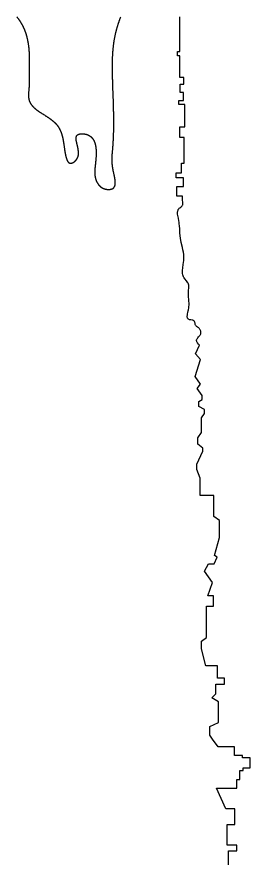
# Model space of a CAD drawing. Header units: millimetres. Extents: x 0 to 100, y 1 to 179.
# Drawn here: x 72.3 to 91.7, y 108.9 to 178.5 of the extents above; entities that cross this region are included whole.
import ezdxf

# ---------------------------------------------------------------- set-up
doc = ezdxf.new("R2010")
doc.units = ezdxf.units.MM
doc.layers.get('0').update_dxf_attribs({"color": 10})

msp = doc.modelspace()

# ---------------------------------------------------------------- linework, layer by layer
for points in [[(72.347, 178.478), (72.369, 178.449), (72.391, 178.421), (72.412, 178.392), (72.434, 178.364), (72.455, 178.335), (72.476, 178.306), (72.497, 178.277), (72.507, 178.263), (72.518, 178.248), (72.528, 178.234), (72.538, 178.219), (72.548, 178.204), (72.558, 178.19), (72.568, 178.175), (72.578, 178.16), (72.588, 178.145), (72.598, 178.13), (72.608, 178.115), (72.617, 178.101), (72.627, 178.086), (72.637, 178.071), (72.646, 178.056), (72.656, 178.04), (72.665, 178.025), (72.675, 178.01), (72.684, 177.995), (72.693, 177.98), (72.702, 177.965), (72.711, 177.949), (72.72, 177.934), (72.729, 177.918), (72.738, 177.903), (72.747, 177.888), (72.756, 177.872), (72.764, 177.856), (72.773, 177.841), (72.781, 177.825), (72.79, 177.81), (72.798, 177.794), (72.807, 177.778), (72.815, 177.762), (72.823, 177.746), (72.831, 177.73), (72.839, 177.714), (72.847, 177.699), (72.855, 177.682), (72.863, 177.666), (72.871, 177.65), (72.878, 177.634), (72.886, 177.618), (72.893, 177.602), (72.901, 177.586), (72.908, 177.569), (72.916, 177.553), (72.923, 177.537), (72.93, 177.52), (72.937, 177.504), (72.944, 177.487), (72.951, 177.471), (72.958, 177.454), (72.965, 177.438), (72.972, 177.421), (72.979, 177.405), (72.986, 177.388), (72.992, 177.371), (72.999, 177.355), (73.005, 177.338), (73.012, 177.321), (73.018, 177.304), (73.024, 177.287), (73.031, 177.27), (73.037, 177.254), (73.043, 177.237), (73.049, 177.22), (73.055, 177.203), (73.061, 177.186), (73.067, 177.169), (73.073, 177.152), (73.078, 177.134), (73.084, 177.117), (73.09, 177.1), (73.095, 177.083), (73.101, 177.066), (73.106, 177.048), (73.111, 177.031), (73.117, 177.014), (73.122, 176.997), (73.127, 176.979), (73.132, 176.962), (73.137, 176.945), (73.142, 176.927), (73.147, 176.91), (73.152, 176.892), (73.157, 176.875), (73.162, 176.857), (73.166, 176.84), (73.171, 176.822), (73.18, 176.787), (73.189, 176.752), (73.198, 176.717), (73.206, 176.681), (73.214, 176.646), (73.222, 176.61), (73.23, 176.575), (73.238, 176.539), (73.245, 176.503), (73.252, 176.468), (73.259, 176.432), (73.266, 176.396), (73.272, 176.36), (73.278, 176.324), (73.284, 176.288), (73.29, 176.252), (73.296, 176.216), (73.301, 176.18), (73.306, 176.144), (73.311, 176.108), (73.316, 176.072), (73.32, 176.035), (73.325, 175.999), (73.329, 175.963), (73.333, 175.927), (73.337, 175.89), (73.34, 175.854), (73.343, 175.818), (73.347, 175.781), (73.35, 175.745), (73.352, 175.709), (73.355, 175.673), (73.357, 175.636), (73.36, 175.6), (73.362, 175.564), (73.364, 175.528), (73.365, 175.491), (73.367, 175.455), (73.368, 175.419), (73.37, 175.383), (73.371, 175.347), (73.372, 175.31), (73.372, 175.274), (73.373, 175.238), (73.374, 175.202), (73.374, 175.166), (73.374, 175.13), (73.375, 175.094), (73.375, 175.058), (73.375, 175.022), (73.375, 174.986), (73.374, 174.95), (73.374, 174.914), (73.374, 174.878), (73.373, 174.842), (73.373, 174.806), (73.372, 174.734), (73.371, 174.662), (73.37, 174.591), (73.368, 174.519), (73.367, 174.447), (73.365, 174.376), (73.364, 174.305), (73.363, 174.233), (73.362, 174.162), (73.361, 174.091), (73.36, 174.055), (73.36, 174.019), (73.36, 173.984), (73.36, 173.948), (73.36, 173.913), (73.36, 173.877), (73.36, 173.842), (73.36, 173.806), (73.361, 173.771), (73.361, 173.735), (73.362, 173.7), (73.362, 173.665), (73.364, 173.594), (73.365, 173.523), (73.367, 173.452), (73.368, 173.381), (73.37, 173.31), (73.37, 173.274), (73.371, 173.238), (73.371, 173.202), (73.371, 173.167), (73.372, 173.131), (73.372, 173.095), (73.372, 173.059), (73.372, 173.023), (73.371, 172.987), (73.371, 172.951), (73.37, 172.914), (73.369, 172.878), (73.368, 172.841), (73.367, 172.805), (73.366, 172.787), (73.365, 172.768), (73.365, 172.75), (73.364, 172.732), (73.363, 172.713), (73.362, 172.695), (73.361, 172.676), (73.359, 172.658), (73.358, 172.639), (73.357, 172.621), (73.354, 172.584), (73.351, 172.546), (73.348, 172.509), (73.336, 172.36), (73.333, 172.323), (73.33, 172.286), (73.327, 172.249), (73.326, 172.23), (73.325, 172.212), (73.324, 172.193), (73.323, 172.175), (73.322, 172.156), (73.321, 172.138), (73.32, 172.12), (73.319, 172.101), (73.319, 172.083), (73.318, 172.065), (73.318, 172.047), (73.317, 172.029), (73.317, 172.011), (73.317, 171.993), (73.317, 171.975), (73.317, 171.957), (73.317, 171.939), (73.318, 171.922), (73.318, 171.904), (73.319, 171.886), (73.32, 171.869), (73.321, 171.851), (73.322, 171.834), (73.324, 171.817), (73.325, 171.799), (73.327, 171.782), (73.329, 171.765), (73.331, 171.748), (73.334, 171.731), (73.336, 171.715), (73.339, 171.698), (73.342, 171.681), (73.345, 171.665), (73.347, 171.657), (73.349, 171.648), (73.351, 171.64), (73.353, 171.632), (73.354, 171.624), (73.356, 171.616), (73.359, 171.608), (73.361, 171.6), (73.363, 171.592), (73.365, 171.584), (73.367, 171.576), (73.37, 171.568), (73.372, 171.56), (73.375, 171.552), (73.377, 171.545), (73.38, 171.537), (73.382, 171.529), (73.385, 171.521), (73.388, 171.513), (73.391, 171.506), (73.394, 171.498), (73.397, 171.49), (73.4, 171.483), (73.403, 171.475), (73.406, 171.468), (73.409, 171.46), (73.416, 171.445), (73.422, 171.43), (73.429, 171.415), (73.437, 171.401), (73.444, 171.386), (73.452, 171.371), (73.46, 171.357), (73.468, 171.343), (73.476, 171.328), (73.484, 171.314), (73.493, 171.3), (73.502, 171.286), (73.511, 171.272), (73.52, 171.258), (73.53, 171.245), (73.539, 171.231), (73.549, 171.217), (73.559, 171.204), (73.569, 171.19), (73.58, 171.177), (73.59, 171.164), (73.601, 171.151), (73.612, 171.138), (73.623, 171.125), (73.634, 171.112), (73.645, 171.099), (73.657, 171.086), (73.669, 171.073), (73.68, 171.061), (73.692, 171.048), (73.705, 171.035), (73.717, 171.023), (73.729, 171.011), (73.742, 170.998), (73.755, 170.986), (73.767, 170.974), (73.78, 170.962), (73.794, 170.95), (73.807, 170.938), (73.82, 170.926), (73.834, 170.914), (73.847, 170.902), (73.861, 170.89), (73.875, 170.878), (73.889, 170.867), (73.903, 170.855), (73.917, 170.844), (73.932, 170.832), (73.946, 170.821), (73.961, 170.809), (73.975, 170.798), (73.99, 170.786), (74.005, 170.775), (74.02, 170.764), (74.035, 170.753), (74.05, 170.741), (74.065, 170.73), (74.08, 170.719), (74.096, 170.708), (74.111, 170.697), (74.126, 170.686), (74.142, 170.675), (74.158, 170.664), (74.173, 170.653), (74.189, 170.643), (74.205, 170.632), (74.221, 170.621), (74.237, 170.61), (74.269, 170.589), (74.301, 170.567), (74.334, 170.546), (74.366, 170.525), (74.399, 170.504), (74.432, 170.483), (74.465, 170.462), (74.498, 170.441), (74.564, 170.399), (74.63, 170.358), (74.696, 170.316), (74.729, 170.295), (74.762, 170.274), (74.795, 170.254), (74.828, 170.233), (74.86, 170.212), (74.893, 170.191), (74.925, 170.17), (74.957, 170.149), (74.973, 170.138), (74.989, 170.127), (75.005, 170.117), (75.02, 170.106), (75.036, 170.095), (75.052, 170.085), (75.067, 170.074), (75.083, 170.063), (75.098, 170.052), (75.113, 170.042), (75.129, 170.031), (75.144, 170.02), (75.159, 170.009), (75.174, 169.998), (75.189, 169.987), (75.203, 169.976), (75.218, 169.965), (75.233, 169.954), (75.247, 169.943), (75.262, 169.932), (75.276, 169.92), (75.29, 169.909), (75.304, 169.898), (75.318, 169.886), (75.332, 169.875), (75.346, 169.864), (75.359, 169.852), (75.373, 169.841), (75.386, 169.829), (75.399, 169.817), (75.412, 169.806), (75.425, 169.794), (75.438, 169.782), (75.451, 169.77), (75.464, 169.758), (75.476, 169.746), (75.489, 169.734), (75.501, 169.722), (75.513, 169.71), (75.525, 169.698), (75.537, 169.685), (75.549, 169.673), (75.561, 169.661), (75.572, 169.648), (75.584, 169.636), (75.595, 169.623), (75.607, 169.61), (75.618, 169.597), (75.629, 169.584), (75.64, 169.571), (75.651, 169.558), (75.662, 169.545), (75.672, 169.532), (75.683, 169.519), (75.693, 169.505), (75.704, 169.492), (75.714, 169.478), (75.724, 169.465), (75.734, 169.451), (75.744, 169.437), (75.754, 169.423), (75.764, 169.409), (75.773, 169.395), (75.783, 169.381), (75.792, 169.366), (75.801, 169.352), (75.811, 169.337), (75.82, 169.322), (75.829, 169.308), (75.838, 169.293), (75.846, 169.278), (75.855, 169.263), (75.864, 169.248), (75.872, 169.232), (75.881, 169.217), (75.889, 169.201), (75.897, 169.185), (75.905, 169.17), (75.913, 169.154), (75.921, 169.138), (75.929, 169.122), (75.937, 169.105), (75.945, 169.089), (75.952, 169.072), (75.96, 169.056), (75.967, 169.039), (75.974, 169.022), (75.982, 169.005), (75.989, 168.988), (75.996, 168.97), (76.003, 168.953), (76.009, 168.935), (76.016, 168.917), (76.023, 168.899), (76.029, 168.881), (76.036, 168.863), (76.042, 168.845), (76.049, 168.826), (76.055, 168.808), (76.061, 168.789), (76.067, 168.77), (76.073, 168.751), (76.079, 168.732), (76.085, 168.712), (76.09, 168.693), (76.096, 168.673), (76.102, 168.653), (76.107, 168.633), (76.112, 168.613), (76.118, 168.592), (76.123, 168.572), (76.128, 168.551), (76.133, 168.53), (76.138, 168.509), (76.143, 168.488), (76.148, 168.467), (76.152, 168.445), (76.157, 168.423), (76.162, 168.401), (76.166, 168.379), (76.171, 168.357), (76.175, 168.335), (76.179, 168.312), (76.184, 168.289), (76.188, 168.267), (76.192, 168.244), (76.196, 168.221), (76.2, 168.197), (76.204, 168.174), (76.208, 168.151), (76.212, 168.127), (76.215, 168.104), (76.219, 168.08), (76.223, 168.056), (76.227, 168.032), (76.23, 168.008), (76.237, 167.96), (76.245, 167.912), (76.252, 167.864), (76.259, 167.816), (76.272, 167.719), (76.279, 167.67), (76.286, 167.622), (76.293, 167.574), (76.296, 167.55), (76.3, 167.526), (76.304, 167.502), (76.307, 167.479), (76.311, 167.455), (76.314, 167.431), (76.318, 167.408), (76.321, 167.385), (76.325, 167.361), (76.329, 167.338), (76.333, 167.315), (76.336, 167.292), (76.34, 167.269), (76.344, 167.247), (76.348, 167.224), (76.352, 167.202), (76.356, 167.179), (76.36, 167.157), (76.364, 167.136), (76.368, 167.114), (76.373, 167.092), (76.377, 167.071), (76.381, 167.05), (76.386, 167.029), (76.39, 167.008), (76.395, 166.987), (76.4, 166.967), (76.404, 166.947), (76.407, 166.937), (76.409, 166.927), (76.412, 166.917), (76.414, 166.908), (76.417, 166.898), (76.419, 166.888), (76.422, 166.879), (76.424, 166.869), (76.427, 166.86), (76.43, 166.85), (76.432, 166.841), (76.435, 166.831), (76.438, 166.822), (76.44, 166.813), (76.443, 166.804), (76.446, 166.795), (76.449, 166.786), (76.451, 166.777), (76.454, 166.768), (76.457, 166.76), (76.46, 166.751), (76.463, 166.743), (76.466, 166.734), (76.469, 166.726), (76.472, 166.717), (76.475, 166.709), (76.478, 166.701), (76.481, 166.693), (76.484, 166.685), (76.487, 166.677), (76.491, 166.669), (76.494, 166.661), (76.497, 166.653), (76.5, 166.646), (76.504, 166.638), (76.507, 166.631), (76.51, 166.623), (76.514, 166.616), (76.517, 166.609), (76.521, 166.602), (76.524, 166.595), (76.528, 166.588), (76.531, 166.581), (76.535, 166.574), (76.538, 166.568), (76.542, 166.561), (76.546, 166.555), (76.55, 166.548), (76.553, 166.542), (76.557, 166.536), (76.561, 166.53), (76.565, 166.524), (76.569, 166.518), (76.573, 166.512), (76.577, 166.507), (76.581, 166.501), (76.585, 166.496), (76.589, 166.49), (76.593, 166.485), (76.597, 166.48), (76.602, 166.475), (76.606, 166.47), (76.61, 166.465), (76.615, 166.46), (76.619, 166.456), (76.623, 166.451), (76.628, 166.447), (76.632, 166.442), (76.637, 166.438), (76.642, 166.434), (76.646, 166.43), (76.651, 166.426), (76.656, 166.423), (76.66, 166.419), (76.665, 166.415), (76.67, 166.412), (76.675, 166.409), (76.68, 166.406), (76.685, 166.403), (76.69, 166.4), (76.695, 166.397), (76.7, 166.394), (76.705, 166.392), (76.711, 166.389), (76.716, 166.387), (76.721, 166.385), (76.727, 166.383), (76.732, 166.381), (76.737, 166.379), (76.743, 166.377), (76.748, 166.376), (76.754, 166.374), (76.76, 166.373), (76.765, 166.372), (76.771, 166.371), (76.777, 166.37), (76.783, 166.369), (76.789, 166.369), (76.795, 166.368), (76.801, 166.368), (76.807, 166.368), (76.813, 166.368), (76.819, 166.368), (76.825, 166.368), (76.832, 166.368), (76.838, 166.369), (76.844, 166.369), (76.851, 166.37), (76.857, 166.371), (76.864, 166.372), (76.87, 166.373), (76.877, 166.375), (76.884, 166.376), (76.891, 166.378), (76.897, 166.38), (76.904, 166.382), (76.911, 166.384), (76.918, 166.386), (76.925, 166.388), (76.932, 166.391), (76.939, 166.394), (76.947, 166.396), (76.954, 166.399), (76.961, 166.402), (76.968, 166.406), (76.976, 166.409), (76.983, 166.412), (76.99, 166.416), (76.998, 166.42), (77.005, 166.424), (77.012, 166.428), (77.02, 166.432), (77.027, 166.436), (77.035, 166.44), (77.042, 166.445), (77.05, 166.449), (77.057, 166.454), (77.065, 166.459), (77.072, 166.464), (77.079, 166.469), (77.087, 166.474), (77.094, 166.479), (77.102, 166.485), (77.109, 166.49), (77.117, 166.496), (77.124, 166.502), (77.131, 166.508), (77.139, 166.514), (77.146, 166.52), (77.153, 166.526), (77.16, 166.532), (77.168, 166.538), (77.175, 166.545), (77.182, 166.551), (77.189, 166.558), (77.196, 166.565), (77.203, 166.571), (77.21, 166.578), (77.217, 166.585), (77.224, 166.592), (77.231, 166.6), (77.237, 166.607), (77.244, 166.614), (77.25, 166.622), (77.257, 166.629), (77.263, 166.637), (77.27, 166.644), (77.276, 166.652), (77.282, 166.66), (77.289, 166.668), (77.295, 166.676), (77.301, 166.684), (77.306, 166.692), (77.312, 166.7), (77.318, 166.708), (77.324, 166.717), (77.329, 166.725), (77.335, 166.733), (77.34, 166.742), (77.345, 166.75), (77.35, 166.759), (77.355, 166.768), (77.36, 166.776), (77.365, 166.785), (77.369, 166.794), (77.374, 166.803), (77.378, 166.812), (77.383, 166.821), (77.387, 166.83), (77.391, 166.839), (77.395, 166.848), (77.398, 166.857), (77.402, 166.866), (77.406, 166.876), (77.409, 166.885), (77.412, 166.894), (77.415, 166.904), (77.418, 166.913), (77.421, 166.922), (77.424, 166.932), (77.427, 166.942), (77.429, 166.951), (77.432, 166.961), (77.434, 166.97), (77.436, 166.98), (77.438, 166.99), (77.44, 167), (77.442, 167.009), (77.444, 167.019), (77.446, 167.029), (77.447, 167.039), (77.449, 167.049), (77.45, 167.059), (77.452, 167.069), (77.453, 167.079), (77.454, 167.089), (77.455, 167.099), (77.456, 167.109), (77.457, 167.119), (77.457, 167.129), (77.458, 167.139), (77.458, 167.15), (77.459, 167.16), (77.459, 167.17), (77.459, 167.18), (77.46, 167.191), (77.46, 167.201), (77.46, 167.211), (77.46, 167.222), (77.46, 167.232), (77.459, 167.242), (77.459, 167.253), (77.459, 167.263), (77.458, 167.274), (77.458, 167.284), (77.457, 167.295), (77.457, 167.305), (77.456, 167.316), (77.455, 167.326), (77.454, 167.337), (77.453, 167.347), (77.452, 167.358), (77.45, 167.379), (77.448, 167.4), (77.445, 167.421), (77.443, 167.443), (77.44, 167.464), (77.436, 167.485), (77.433, 167.506), (77.429, 167.528), (77.426, 167.549), (77.422, 167.57), (77.418, 167.592), (77.414, 167.613), (77.409, 167.634), (77.405, 167.655), (77.401, 167.677), (77.396, 167.698), (77.391, 167.719), (77.387, 167.74), (77.382, 167.761), (77.377, 167.782), (77.372, 167.803), (77.367, 167.824), (77.363, 167.844), (77.358, 167.865), (77.353, 167.886), (77.348, 167.906), (77.343, 167.927), (77.338, 167.947), (77.334, 167.967), (77.329, 167.987), (77.324, 168.007), (77.32, 168.027), (77.315, 168.047), (77.311, 168.066), (77.307, 168.086), (77.302, 168.105), (77.298, 168.124), (77.295, 168.143), (77.291, 168.162), (77.287, 168.181), (77.286, 168.19), (77.284, 168.199), (77.282, 168.208), (77.281, 168.217), (77.279, 168.227), (77.278, 168.236), (77.276, 168.245), (77.275, 168.254), (77.274, 168.262), (77.272, 168.271), (77.271, 168.28), (77.27, 168.289), (77.269, 168.298), (77.268, 168.306), (77.267, 168.315), (77.266, 168.323), (77.265, 168.332), (77.264, 168.34), (77.264, 168.349), (77.263, 168.357), (77.263, 168.365), (77.262, 168.374), (77.262, 168.382), (77.261, 168.39), (77.261, 168.398), (77.261, 168.406), (77.261, 168.414), (77.261, 168.422), (77.261, 168.429), (77.261, 168.437), (77.261, 168.445), (77.261, 168.452), (77.262, 168.46), (77.262, 168.467), (77.263, 168.475), (77.263, 168.482), (77.264, 168.49), (77.265, 168.497), (77.266, 168.504), (77.267, 168.511), (77.268, 168.518), (77.269, 168.525), (77.27, 168.532), (77.272, 168.539), (77.273, 168.545), (77.275, 168.552), (77.276, 168.559), (77.278, 168.565), (77.28, 168.572), (77.282, 168.578), (77.284, 168.584), (77.286, 168.59), (77.289, 168.597), (77.291, 168.603), (77.294, 168.609), (77.296, 168.614), (77.299, 168.62), (77.302, 168.626), (77.305, 168.632), (77.308, 168.637), (77.312, 168.643), (77.315, 168.648), (77.318, 168.653), (77.322, 168.659), (77.326, 168.664), (77.33, 168.669), (77.334, 168.674), (77.338, 168.679), (77.342, 168.683), (77.347, 168.688), (77.351, 168.693), (77.356, 168.697), (77.361, 168.702), (77.366, 168.706), (77.371, 168.71), (77.376, 168.715), (77.382, 168.719), (77.387, 168.723), (77.393, 168.726), (77.399, 168.73), (77.405, 168.734), (77.411, 168.738), (77.417, 168.741), (77.423, 168.744), (77.43, 168.748), (77.436, 168.751), (77.443, 168.754), (77.45, 168.757), (77.457, 168.76), (77.464, 168.763), (77.471, 168.766), (77.479, 168.768), (77.486, 168.771), (77.494, 168.773), (77.502, 168.776), (77.509, 168.778), (77.517, 168.78), (77.525, 168.783), (77.533, 168.785), (77.542, 168.787), (77.55, 168.788), (77.558, 168.79), (77.567, 168.792), (77.575, 168.793), (77.584, 168.795), (77.593, 168.796), (77.601, 168.798), (77.61, 168.799), (77.619, 168.8), (77.628, 168.801), (77.637, 168.802), (77.646, 168.803), (77.656, 168.804), (77.665, 168.805), (77.674, 168.805), (77.684, 168.806), (77.693, 168.807), (77.703, 168.807), (77.712, 168.807), (77.722, 168.808), (77.732, 168.808), (77.741, 168.808), (77.751, 168.808), (77.761, 168.808), (77.771, 168.808), (77.78, 168.807), (77.79, 168.807), (77.8, 168.807), (77.81, 168.806), (77.82, 168.806), (77.83, 168.805), (77.84, 168.804), (77.85, 168.803), (77.86, 168.803), (77.87, 168.802), (77.88, 168.801), (77.89, 168.799), (77.9, 168.798), (77.911, 168.797), (77.921, 168.796), (77.931, 168.794), (77.941, 168.793), (77.951, 168.791), (77.961, 168.79), (77.971, 168.788), (77.981, 168.786), (77.991, 168.784), (78.001, 168.782), (78.011, 168.78), (78.021, 168.778), (78.031, 168.776), (78.041, 168.774), (78.051, 168.772), (78.061, 168.769), (78.07, 168.767), (78.08, 168.764), (78.09, 168.762), (78.1, 168.759), (78.109, 168.756), (78.119, 168.753), (78.129, 168.751), (78.138, 168.748), (78.147, 168.745), (78.157, 168.742), (78.166, 168.738), (78.176, 168.735), (78.185, 168.732), (78.194, 168.729), (78.203, 168.725), (78.212, 168.722), (78.221, 168.718), (78.23, 168.715), (78.239, 168.711), (78.247, 168.707), (78.256, 168.703), (78.265, 168.7), (78.273, 168.696), (78.282, 168.692), (78.29, 168.688), (78.298, 168.683), (78.307, 168.679), (78.315, 168.675), (78.323, 168.671), (78.331, 168.666), (78.339, 168.662), (78.347, 168.657), (78.355, 168.653), (78.363, 168.648), (78.37, 168.643), (78.378, 168.639), (78.386, 168.634), (78.393, 168.629), (78.4, 168.624), (78.408, 168.619), (78.415, 168.614), (78.422, 168.609), (78.43, 168.604), (78.437, 168.599), (78.444, 168.593), (78.451, 168.588), (78.458, 168.583), (78.465, 168.577), (78.471, 168.572), (78.478, 168.566), (78.485, 168.56), (78.491, 168.555), (78.498, 168.549), (78.505, 168.543), (78.511, 168.537), (78.517, 168.531), (78.524, 168.526), (78.53, 168.52), (78.536, 168.513), (78.542, 168.507), (78.548, 168.501), (78.554, 168.495), (78.56, 168.489), (78.566, 168.482), (78.572, 168.476), (78.578, 168.47), (78.583, 168.463), (78.589, 168.457), (78.595, 168.45), (78.6, 168.443), (78.606, 168.437), (78.611, 168.43), (78.617, 168.423), (78.622, 168.416), (78.627, 168.41), (78.632, 168.403), (78.637, 168.396), (78.643, 168.389), (78.648, 168.382), (78.653, 168.375), (78.657, 168.367), (78.662, 168.36), (78.667, 168.353), (78.672, 168.346), (78.677, 168.338), (78.681, 168.331), (78.686, 168.324), (78.69, 168.316), (78.695, 168.309), (78.699, 168.301), (78.704, 168.293), (78.708, 168.286), (78.712, 168.278), (78.717, 168.27), (78.721, 168.263), (78.725, 168.255), (78.729, 168.247), (78.733, 168.239), (78.737, 168.231), (78.741, 168.223), (78.745, 168.215), (78.748, 168.207), (78.752, 168.199), (78.756, 168.191), (78.76, 168.183), (78.763, 168.175), (78.77, 168.158), (78.777, 168.142), (78.784, 168.125), (78.791, 168.108), (78.797, 168.091), (78.803, 168.073), (78.809, 168.056), (78.815, 168.039), (78.82, 168.021), (78.826, 168.003), (78.831, 167.985), (78.836, 167.967), (78.841, 167.949), (78.846, 167.931), (78.851, 167.912), (78.855, 167.894), (78.859, 167.875), (78.863, 167.857), (78.867, 167.838), (78.871, 167.819), (78.875, 167.8), (78.878, 167.781), (78.882, 167.762), (78.885, 167.742), (78.888, 167.723), (78.891, 167.703), (78.893, 167.684), (78.896, 167.664), (78.899, 167.645), (78.901, 167.625), (78.903, 167.605), (78.905, 167.585), (78.907, 167.565), (78.909, 167.545), (78.911, 167.525), (78.912, 167.504), (78.914, 167.484), (78.915, 167.464), (78.916, 167.443), (78.917, 167.423), (78.918, 167.402), (78.919, 167.382), (78.92, 167.361), (78.92, 167.341), (78.921, 167.32), (78.921, 167.299), (78.922, 167.279), (78.922, 167.258), (78.922, 167.237), (78.922, 167.216), (78.922, 167.195), (78.922, 167.174), (78.922, 167.153), (78.921, 167.133), (78.921, 167.112), (78.92, 167.091), (78.92, 167.07), (78.919, 167.049), (78.919, 167.028), (78.918, 167.007), (78.917, 166.986), (78.916, 166.965), (78.915, 166.944), (78.914, 166.923), (78.913, 166.902), (78.911, 166.881), (78.91, 166.86), (78.907, 166.819), (78.904, 166.777), (78.901, 166.735), (78.898, 166.694), (78.894, 166.653), (78.891, 166.612), (78.889, 166.591), (78.887, 166.571), (78.885, 166.55), (78.883, 166.53), (78.881, 166.51), (78.879, 166.49), (78.877, 166.47), (78.874, 166.45), (78.872, 166.43), (78.87, 166.41), (78.868, 166.39), (78.866, 166.37), (78.864, 166.351), (78.862, 166.331), (78.859, 166.311), (78.857, 166.292), (78.855, 166.273), (78.853, 166.253), (78.851, 166.234), (78.848, 166.215), (78.846, 166.196), (78.844, 166.177), (78.842, 166.158), (78.84, 166.139), (78.838, 166.12), (78.836, 166.102), (78.834, 166.083), (78.832, 166.064), (78.83, 166.046), (78.828, 166.027), (78.826, 166.009), (78.824, 165.99), (78.823, 165.972), (78.821, 165.954), (78.819, 165.935), (78.818, 165.917), (78.816, 165.899), (78.815, 165.881), (78.813, 165.863), (78.812, 165.845), (78.811, 165.827), (78.81, 165.809), (78.809, 165.791), (78.808, 165.773), (78.807, 165.756), (78.806, 165.738), (78.805, 165.72), (78.805, 165.702), (78.804, 165.685), (78.804, 165.667), (78.803, 165.65), (78.803, 165.632), (78.803, 165.615), (78.803, 165.597), (78.803, 165.58), (78.803, 165.562), (78.804, 165.545), (78.804, 165.528), (78.805, 165.51), (78.806, 165.493), (78.807, 165.476), (78.808, 165.458), (78.809, 165.441), (78.811, 165.424), (78.812, 165.407), (78.814, 165.389), (78.816, 165.372), (78.818, 165.355), (78.82, 165.338), (78.822, 165.321), (78.824, 165.303), (78.827, 165.286), (78.83, 165.269), (78.833, 165.252), (78.836, 165.235), (78.84, 165.218), (78.843, 165.201), (78.847, 165.183), (78.851, 165.166), (78.855, 165.149), (78.859, 165.132), (78.864, 165.115), (78.869, 165.098), (78.874, 165.081), (78.879, 165.063), (78.884, 165.046), (78.89, 165.029), (78.896, 165.012), (78.902, 164.995), (78.908, 164.978), (78.914, 164.961), (78.921, 164.944), (78.928, 164.927), (78.935, 164.91), (78.942, 164.893), (78.95, 164.877), (78.957, 164.86), (78.965, 164.843), (78.973, 164.827), (78.982, 164.81), (78.99, 164.794), (78.999, 164.778), (79.008, 164.762), (79.018, 164.746), (79.022, 164.738), (79.027, 164.73), (79.032, 164.722), (79.037, 164.714), (79.042, 164.706), (79.047, 164.698), (79.052, 164.691), (79.057, 164.683), (79.062, 164.675), (79.067, 164.667), (79.072, 164.66), (79.078, 164.652), (79.083, 164.645), (79.088, 164.637), (79.094, 164.63), (79.099, 164.622), (79.105, 164.615), (79.111, 164.607), (79.116, 164.6), (79.122, 164.593), (79.128, 164.586), (79.134, 164.578), (79.14, 164.571), (79.146, 164.564), (79.152, 164.557), (79.158, 164.55), (79.164, 164.543), (79.17, 164.536), (79.177, 164.53), (79.183, 164.523), (79.189, 164.516), (79.196, 164.509), (79.202, 164.503), (79.209, 164.496), (79.215, 164.489), (79.222, 164.483), (79.229, 164.477), (79.236, 164.47), (79.242, 164.464), (79.249, 164.458), (79.256, 164.451), (79.263, 164.445), (79.27, 164.439), (79.277, 164.433), (79.285, 164.427), (79.292, 164.421), (79.299, 164.415), (79.307, 164.41), (79.314, 164.404), (79.321, 164.398), (79.329, 164.393), (79.337, 164.387), (79.344, 164.382), (79.352, 164.376), (79.36, 164.371), (79.368, 164.366), (79.375, 164.361), (79.383, 164.356), (79.391, 164.351), (79.399, 164.346), (79.408, 164.341), (79.416, 164.336), (79.424, 164.331), (79.432, 164.327), (79.441, 164.322), (79.449, 164.317), (79.458, 164.313), (79.466, 164.309), (79.475, 164.304), (79.483, 164.3), (79.492, 164.296), (79.501, 164.292), (79.51, 164.288), (79.519, 164.284), (79.527, 164.28), (79.536, 164.277), (79.546, 164.273), (79.555, 164.27), (79.564, 164.266), (79.573, 164.263), (79.582, 164.259), (79.592, 164.256), (79.601, 164.253), (79.61, 164.25), (79.62, 164.247), (79.629, 164.244), (79.639, 164.241), (79.649, 164.239), (79.658, 164.236), (79.668, 164.234), (79.677, 164.231), (79.687, 164.229), (79.697, 164.226), (79.707, 164.224), (79.716, 164.222), (79.726, 164.22), (79.736, 164.218), (79.746, 164.216), (79.755, 164.215), (79.765, 164.213), (79.775, 164.211), (79.785, 164.21), (79.795, 164.208), (79.805, 164.207), (79.814, 164.206), (79.824, 164.205), (79.834, 164.204), (79.844, 164.203), (79.854, 164.202), (79.863, 164.201), (79.873, 164.2), (79.883, 164.2), (79.893, 164.199), (79.902, 164.199), (79.912, 164.198), (79.922, 164.198), (79.932, 164.198), (79.941, 164.198), (79.951, 164.198), (79.96, 164.198), (79.97, 164.198), (79.979, 164.198), (79.989, 164.199), (79.998, 164.199), (80.008, 164.2), (80.017, 164.2), (80.026, 164.201), (80.036, 164.202), (80.045, 164.203), (80.054, 164.203), (80.063, 164.205), (80.072, 164.206), (80.081, 164.207), (80.09, 164.208), (80.099, 164.21), (80.108, 164.211), (80.116, 164.213), (80.125, 164.215), (80.134, 164.216), (80.142, 164.218), (80.151, 164.22), (80.159, 164.222), (80.167, 164.224), (80.175, 164.227), (80.184, 164.229), (80.192, 164.231), (80.2, 164.234), (80.207, 164.237), (80.215, 164.239), (80.223, 164.242), (80.23, 164.245), (80.238, 164.248), (80.245, 164.251), (80.253, 164.254), (80.26, 164.257), (80.267, 164.261), (80.274, 164.264), (80.281, 164.268), (80.287, 164.271), (80.294, 164.275), (80.301, 164.279), (80.307, 164.283), (80.313, 164.287), (80.319, 164.291), (80.325, 164.295), (80.331, 164.3), (80.337, 164.304), (80.343, 164.308), (80.349, 164.313), (80.354, 164.318), (80.359, 164.322), (80.365, 164.327), (80.37, 164.332), (80.375, 164.337), (80.38, 164.342), (80.384, 164.347), (80.389, 164.353), (80.394, 164.358), (80.398, 164.363), (80.403, 164.369), (80.407, 164.375), (80.411, 164.38), (80.415, 164.386), (80.419, 164.392), (80.423, 164.398), (80.427, 164.404), (80.43, 164.41), (80.434, 164.416), (80.437, 164.422), (80.441, 164.428), (80.444, 164.435), (80.447, 164.441), (80.45, 164.448), (80.453, 164.454), (80.456, 164.461), (80.459, 164.468), (80.462, 164.475), (80.464, 164.482), (80.467, 164.489), (80.469, 164.496), (80.472, 164.503), (80.474, 164.51), (80.476, 164.517), (80.478, 164.524), (80.48, 164.532), (80.482, 164.539), (80.484, 164.547), (80.486, 164.554), (80.488, 164.562), (80.489, 164.57), (80.491, 164.578), (80.492, 164.585), (80.493, 164.593), (80.495, 164.601), (80.496, 164.609), (80.497, 164.617), (80.498, 164.625), (80.499, 164.634), (80.5, 164.642), (80.501, 164.65), (80.502, 164.659), (80.502, 164.667), (80.503, 164.675), (80.504, 164.684), (80.504, 164.693), (80.504, 164.701), (80.505, 164.71), (80.505, 164.719), (80.505, 164.727), (80.505, 164.736), (80.506, 164.745), (80.506, 164.754), (80.506, 164.763), (80.505, 164.772), (80.505, 164.781), (80.505, 164.79), (80.505, 164.8), (80.504, 164.809), (80.504, 164.818), (80.504, 164.827), (80.503, 164.837), (80.503, 164.846), (80.502, 164.856), (80.501, 164.865), (80.501, 164.875), (80.5, 164.884), (80.499, 164.894), (80.498, 164.903), (80.496, 164.923), (80.494, 164.942), (80.492, 164.962), (80.49, 164.982), (80.487, 165.002), (80.484, 165.022), (80.481, 165.042), (80.478, 165.063), (80.475, 165.083), (80.472, 165.104), (80.468, 165.124), (80.465, 165.145), (80.461, 165.166), (80.457, 165.187), (80.453, 165.208), (80.449, 165.229), (80.445, 165.25), (80.441, 165.272), (80.436, 165.293), (80.432, 165.314), (80.428, 165.336), (80.423, 165.357), (80.414, 165.4), (80.405, 165.444), (80.395, 165.487), (80.376, 165.573), (80.367, 165.617), (80.358, 165.66), (80.349, 165.703), (80.344, 165.725), (80.34, 165.746), (80.335, 165.767), (80.331, 165.789), (80.327, 165.81), (80.323, 165.831), (80.319, 165.852), (80.315, 165.873), (80.311, 165.894), (80.307, 165.915), (80.303, 165.936), (80.3, 165.957), (80.297, 165.977), (80.293, 165.998), (80.29, 166.018), (80.287, 166.039), (80.284, 166.059), (80.281, 166.079), (80.279, 166.099), (80.276, 166.119), (80.274, 166.139), (80.271, 166.159), (80.269, 166.178), (80.267, 166.198), (80.265, 166.218), (80.263, 166.237), (80.261, 166.257), (80.259, 166.276), (80.257, 166.295), (80.256, 166.314), (80.254, 166.333), (80.253, 166.352), (80.252, 166.371), (80.25, 166.39), (80.249, 166.409), (80.248, 166.428), (80.247, 166.447), (80.246, 166.465), (80.246, 166.484), (80.245, 166.502), (80.244, 166.521), (80.244, 166.539), (80.243, 166.557), (80.243, 166.576), (80.242, 166.594), (80.242, 166.612), (80.242, 166.63), (80.242, 166.648), (80.242, 166.666), (80.242, 166.684), (80.242, 166.702), (80.242, 166.72), (80.242, 166.738), (80.242, 166.755), (80.243, 166.773), (80.243, 166.791), (80.244, 166.808), (80.244, 166.826), (80.245, 166.843), (80.245, 166.861), (80.246, 166.878), (80.246, 166.896), (80.248, 166.93), (80.25, 166.965), (80.252, 166.999), (80.254, 167.034), (80.256, 167.068), (80.258, 167.102), (80.26, 167.136), (80.263, 167.17), (80.266, 167.203), (80.268, 167.237), (80.271, 167.271), (80.274, 167.304), (80.28, 167.372), (80.292, 167.506), (80.298, 167.573), (80.304, 167.64), (80.307, 167.673), (80.31, 167.707), (80.312, 167.741), (80.315, 167.775), (80.318, 167.808), (80.32, 167.842), (80.323, 167.876), (80.325, 167.91), (80.327, 167.944), (80.33, 167.978), (80.332, 168.012), (80.334, 168.047), (80.336, 168.081), (80.339, 168.115), (80.341, 168.149), (80.343, 168.184), (80.344, 168.218), (80.346, 168.253), (80.348, 168.287), (80.35, 168.322), (80.352, 168.356), (80.353, 168.391), (80.355, 168.425), (80.356, 168.46), (80.358, 168.495), (80.359, 168.53), (80.361, 168.564), (80.362, 168.599), (80.363, 168.634), (80.365, 168.669), (80.367, 168.739), (80.369, 168.809), (80.371, 168.88), (80.373, 168.95), (80.375, 169.021), (80.376, 169.091), (80.377, 169.162), (80.378, 169.233), (80.379, 169.304), (80.38, 169.375), (80.381, 169.447), (80.381, 169.518), (80.382, 169.59), (80.382, 169.662), (80.382, 169.733), (80.382, 169.805), (80.382, 169.877), (80.381, 169.949), (80.381, 170.022), (80.38, 170.094), (80.379, 170.166), (80.378, 170.239), (80.377, 170.311), (80.376, 170.384), (80.375, 170.457), (80.374, 170.529), (80.373, 170.602), (80.371, 170.675), (80.37, 170.748), (80.368, 170.821), (80.366, 170.894), (80.364, 170.968), (80.363, 171.041), (80.361, 171.114), (80.359, 171.187), (80.356, 171.261), (80.354, 171.334), (80.35, 171.481), (80.345, 171.628), (80.34, 171.775), (80.336, 171.922), (80.33, 172.07), (80.325, 172.217), (80.315, 172.511), (80.31, 172.658), (80.305, 172.805), (80.3, 172.952), (80.295, 173.099), (80.292, 173.172), (80.29, 173.245), (80.288, 173.319), (80.286, 173.392), (80.284, 173.465), (80.282, 173.538), (80.28, 173.611), (80.278, 173.684), (80.277, 173.757), (80.275, 173.83), (80.274, 173.903), (80.273, 173.976), (80.272, 174.049), (80.271, 174.122), (80.271, 174.194), (80.271, 174.267), (80.27, 174.34), (80.271, 174.412), (80.271, 174.485), (80.271, 174.521), (80.271, 174.557), (80.272, 174.593), (80.272, 174.629), (80.273, 174.666), (80.273, 174.702), (80.274, 174.738), (80.275, 174.774), (80.275, 174.81), (80.276, 174.846), (80.277, 174.882), (80.278, 174.918), (80.279, 174.954), (80.281, 174.99), (80.282, 175.026), (80.283, 175.062), (80.284, 175.098), (80.286, 175.134), (80.287, 175.17), (80.289, 175.206), (80.291, 175.242), (80.293, 175.278), (80.295, 175.313), (80.297, 175.349), (80.299, 175.385), (80.301, 175.421), (80.303, 175.456), (80.305, 175.492), (80.308, 175.528), (80.31, 175.564), (80.313, 175.599), (80.316, 175.635), (80.319, 175.671), (80.321, 175.706), (80.325, 175.742), (80.328, 175.777), (80.331, 175.813), (80.334, 175.848), (80.338, 175.884), (80.341, 175.919), (80.345, 175.955), (80.349, 175.99), (80.353, 176.026), (80.357, 176.061), (80.361, 176.097), (80.365, 176.132), (80.369, 176.167), (80.374, 176.203), (80.378, 176.238), (80.383, 176.273), (80.388, 176.308), (80.393, 176.344), (80.398, 176.379), (80.403, 176.414), (80.408, 176.449), (80.414, 176.484), (80.419, 176.519), (80.425, 176.554), (80.431, 176.589), (80.437, 176.624), (80.443, 176.659), (80.449, 176.694), (80.456, 176.729), (80.462, 176.764), (80.469, 176.799), (80.476, 176.834), (80.483, 176.869), (80.49, 176.904), (80.497, 176.938), (80.504, 176.973), (80.512, 177.008), (80.519, 177.043), (80.527, 177.077), (80.535, 177.112), (80.543, 177.146), (80.551, 177.181), (80.56, 177.216), (80.568, 177.25), (80.577, 177.285), (80.586, 177.319), (80.595, 177.354), (80.604, 177.388), (80.613, 177.422), (80.623, 177.457), (80.633, 177.491), (80.642, 177.525), (80.652, 177.56), (80.662, 177.594), (80.673, 177.628), (80.683, 177.662), (80.693, 177.696), (80.704, 177.731), (80.715, 177.765), (80.726, 177.799), (80.737, 177.833), (80.748, 177.867), (80.759, 177.901), (80.77, 177.935), (80.782, 177.969), (80.793, 178.003), (80.805, 178.037), (80.816, 178.071), (80.828, 178.105), (80.84, 178.139), (80.852, 178.173), (80.864, 178.207), (80.876, 178.241), (80.888, 178.274), (80.912, 178.342), (80.937, 178.41), (80.961, 178.478)], [(86.078, 163.292), (86.078, 163.633), (85.614, 163.633), (85.614, 164.432), (86.146, 164.432), (86.146, 165.16), (85.561, 165.16), (85.561, 165.586), (86.004, 165.586), (86.004, 166.367), (86.217, 166.367), (86.217, 168.497), (85.862, 168.497), (85.862, 169.385), (86.27, 169.385), (86.27, 171.213), (85.773, 171.213), (85.773, 171.55), (86.146, 171.55), (86.146, 172.225), (85.88, 172.225), (85.88, 172.917), (86.181, 172.917), (86.181, 173.467), (85.862, 173.467), (85.862, 175.26), (85.667, 175.26), (85.667, 175.597), (85.862, 175.597), (85.862, 178.478)], [(87.474, 151.324), (87.396, 151.416), (87.326, 151.508), (87.296, 151.553), (87.271, 151.598), (87.253, 151.641), (87.241, 151.684), (87.237, 151.726), (87.24, 151.757), (87.255, 151.807), (87.277, 151.846), (87.305, 151.885), (87.337, 151.923), (87.41, 152.002), (87.484, 152.084), (87.517, 152.127), (87.546, 152.173), (87.565, 152.212), (87.585, 152.271), (87.594, 152.323), (87.597, 152.376), (87.593, 152.429), (87.584, 152.481), (87.568, 152.533), (87.547, 152.582), (87.521, 152.629), (87.49, 152.672), (87.47, 152.695), (87.415, 152.746), (87.33, 152.808), (87.247, 152.869), (87.21, 152.903), (87.179, 152.939), (87.151, 152.987), (87.136, 153.028), (87.125, 153.08), (87.116, 153.133), (87.108, 153.186), (87.096, 153.235), (87.079, 153.28), (87.063, 153.306), (87.054, 153.317), (87.019, 153.345), (86.976, 153.366), (86.927, 153.381), (86.874, 153.393), (86.762, 153.409), (86.706, 153.417), (86.654, 153.427), (86.607, 153.441), (86.574, 153.456), (86.534, 153.485), (86.509, 153.516), (86.491, 153.552), (86.479, 153.593), (86.473, 153.638), (86.471, 153.687), (86.474, 153.74), (86.48, 153.795), (86.501, 153.912), (86.528, 154.035), (86.557, 154.159), (86.574, 154.241), (86.599, 154.396), (86.611, 154.508), (86.618, 154.616), (86.619, 154.721), (86.617, 154.822), (86.613, 154.921), (86.597, 155.114), (86.581, 155.303), (86.569, 155.494), (86.567, 155.59), (86.569, 155.689), (86.574, 155.773), (86.586, 155.893), (86.597, 155.997), (86.605, 156.101), (86.606, 156.202), (86.602, 156.252), (86.595, 156.301), (86.585, 156.348), (86.574, 156.382), (86.55, 156.439), (86.527, 156.482), (86.47, 156.566), (86.406, 156.646), (86.272, 156.805), (86.212, 156.886), (86.194, 156.915), (86.163, 156.971), (86.126, 157.059), (86.1, 157.151), (86.084, 157.245), (86.076, 157.343), (86.075, 157.443), (86.081, 157.545), (86.091, 157.648), (86.105, 157.753), (86.17, 158.181), (86.183, 158.288), (86.194, 158.426), (86.196, 158.5), (86.195, 158.604), (86.189, 158.708), (86.179, 158.81), (86.149, 159.013), (86.108, 159.213), (86.062, 159.411), (85.966, 159.801), (85.925, 159.995), (85.9, 160.142), (85.875, 160.38), (85.863, 160.574), (85.855, 160.77), (85.847, 160.97), (85.835, 161.173), (85.813, 161.382), (85.798, 161.489), (85.777, 161.612), (85.732, 161.819), (85.708, 161.93), (85.687, 162.04), (85.672, 162.147), (85.665, 162.251), (85.666, 162.301), (85.67, 162.35), (85.678, 162.398), (85.689, 162.444), (85.704, 162.488), (85.724, 162.53), (85.749, 162.571), (85.777, 162.607), (85.813, 162.645), (85.851, 162.679), (85.933, 162.746), (86.01, 162.815), (86.043, 162.852), (86.078, 162.906), (86.09, 162.934), (86.102, 162.979), (86.108, 163.027), (86.108, 163.078), (86.104, 163.13), (86.097, 163.183), (86.078, 163.292)], [(89.02, 118.086), (88.568, 118.725), (88.332, 119.058), (88.332, 119.773), (89.052, 120.122), (89.052, 121.816), (88.514, 122.139), (88.837, 122.488), (88.837, 123.268), (89.562, 123.268), (89.562, 123.778), (88.971, 123.778), (88.971, 124.8), (88.004, 124.8), (87.655, 126.197), (87.655, 126.843), (88.058, 127.138), (88.058, 129.101), (88.058, 129.746), (88.649, 129.746), (88.649, 130.579), (88.165, 130.579), (88.568, 131.681), (87.897, 132.622), (88.219, 133.24), (88.702, 133.24), (88.947, 133.791), (88.735, 133.924), (89.132, 135.423), (89.132, 136.823), (88.668, 137.148), (88.668, 138.887), (87.551, 138.887), (87.551, 140.321), (87.261, 141.025), (87.261, 141.47), (87.756, 142.547), (87.756, 142.803), (87.346, 143.128), (87.346, 143.658), (87.637, 144.102), (87.637, 145.316), (87.91, 145.675), (87.91, 146), (87.415, 146.239), (87.415, 146.649), (87.705, 146.837), (87.705, 147.145), (87.295, 147.726), (87.568, 148.085), (87.124, 148.735), (87.556, 150.14), (87.143, 150.608), (87.474, 151.324)], [(89.889, 108.246), (89.889, 109.49), (90.57, 109.49), (90.57, 109.955), (89.781, 109.955), (89.781, 111.677), (90.422, 111.677), (90.422, 112.971), (89.672, 112.971), (88.902, 114.679), (90.589, 114.679), (90.589, 115.39), (90.816, 115.39), (90.816, 116.131), (91.093, 116.131), (91.093, 116.368), (91.685, 116.368), (91.685, 117.177), (91.033, 117.177), (91.033, 117.375), (90.382, 117.375), (90.382, 118.086), (89.02, 118.086)]]:
    msp.add_lwpolyline(points)

doc.saveas('drawing.dxf')
